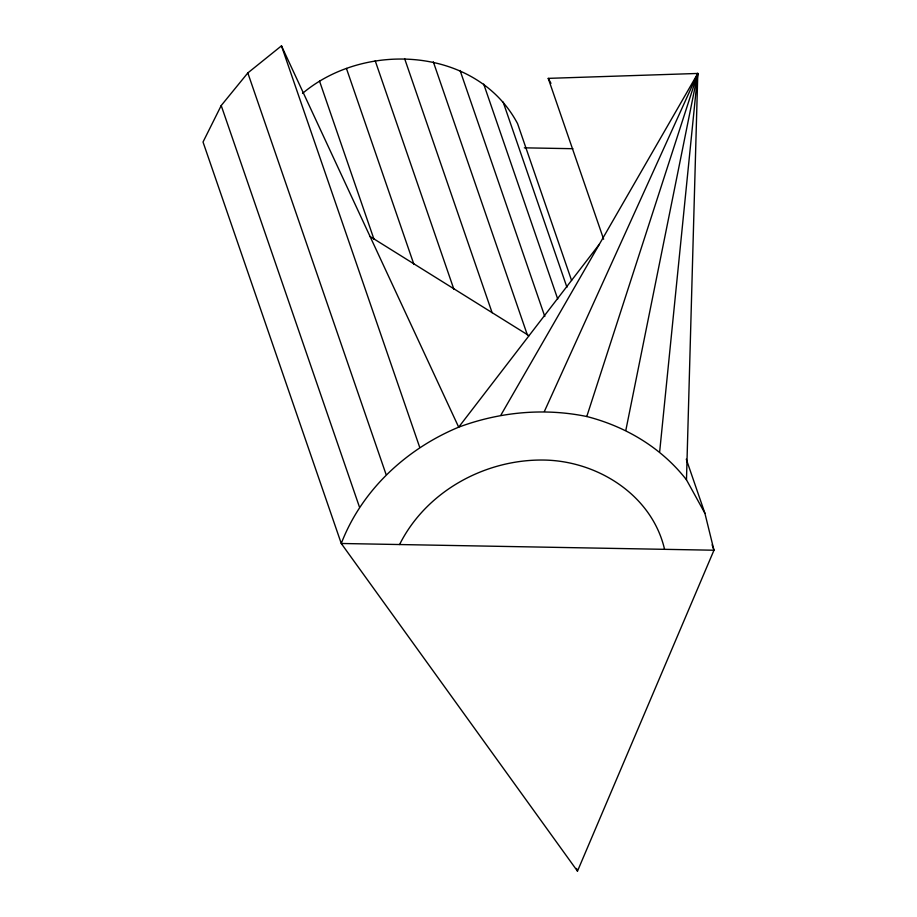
<?xml version="1.0" encoding="UTF-8"?>
<svg xmlns="http://www.w3.org/2000/svg" width="917" height="917" viewBox="0 0 917 917"><rect width="100%" height="100%" fill="white"/><g stroke="black" fill="none" stroke-linecap="round" stroke-linejoin="round"><path stroke-width="1.38" d="M686.478 479.832C661.535 447.794 625.864 426.531 586.777 416.513C543.919 407.721 499.605 411.951 458.683 427.162L281.473 45.85L247.819 72.936L221.215 105.547L203.024 142.02L341.262 543.483L577.481 871.15L713.976 550.223L704.898 513.256L686.478 479.832L697.791 73.452L548.24 78.369L603.638 239.222M659.678 451.657L697.791 73.452L500.98 414.954M625.864 430.176L697.791 73.452L544.423 411.343M586.777 416.513L697.791 73.452M599.386 244.209L458.683 427.162C406.311 448.975 361.825 490.01 341.262 543.483L713.976 550.223L712.108 544.813M399.571 544.538C425.992 491.661 484.428 459.509 542.841 460.036C596.841 460.391 651.93 494.767 664.561 549.329M302.518 93.419C364.92 40.68 477.046 46.996 517.589 123.669L571.578 280.464M524.329 147.832L572.884 148.703M370.078 236.506L529.029 335.679M548.24 78.369L550.968 83.321M686.283 459.188L704.898 513.256M503.169 102.096L566.935 287.273M483.717 84.1L557.719 299.022M460.082 70.483L544.801 316.503M433.328 61.852L527.344 334.9M404.603 58.573L492.108 312.697M375.213 60.797L453.869 289.233M346.431 68.431L413.922 264.428M319.54 81.132L373.987 239.28M576.552 868.445L577.481 871.15M281.473 45.85L419.699 447.313M247.819 72.936L386.046 474.398M221.215 105.547L359.441 507.009"/></g></svg>
